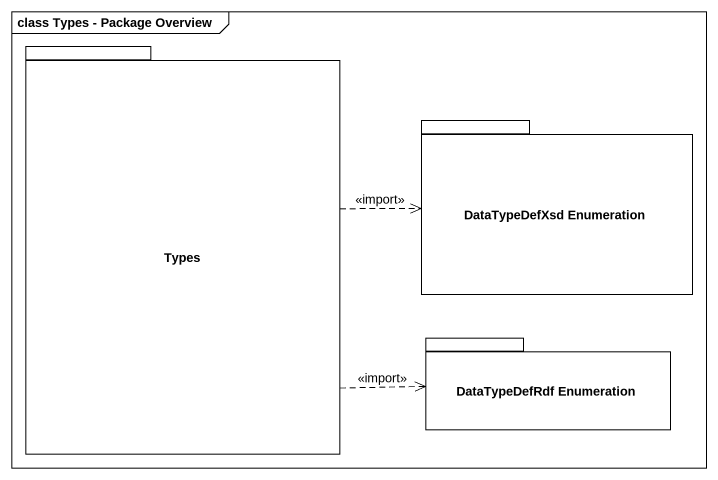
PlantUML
@startuml
mainframe class Types - Package Overview
package Types {
}
package "DataTypeDefXsd Enumeration" as DataTypeDefXsd_Enumeration {
}
package "DataTypeDefRdf Enumeration" as DataTypeDefRdf_Enumeration {
}
Types .right.> DataTypeDefXsd_Enumeration : <<import>>
Types .right.> DataTypeDefRdf_Enumeration : <<import>>
@enduml
